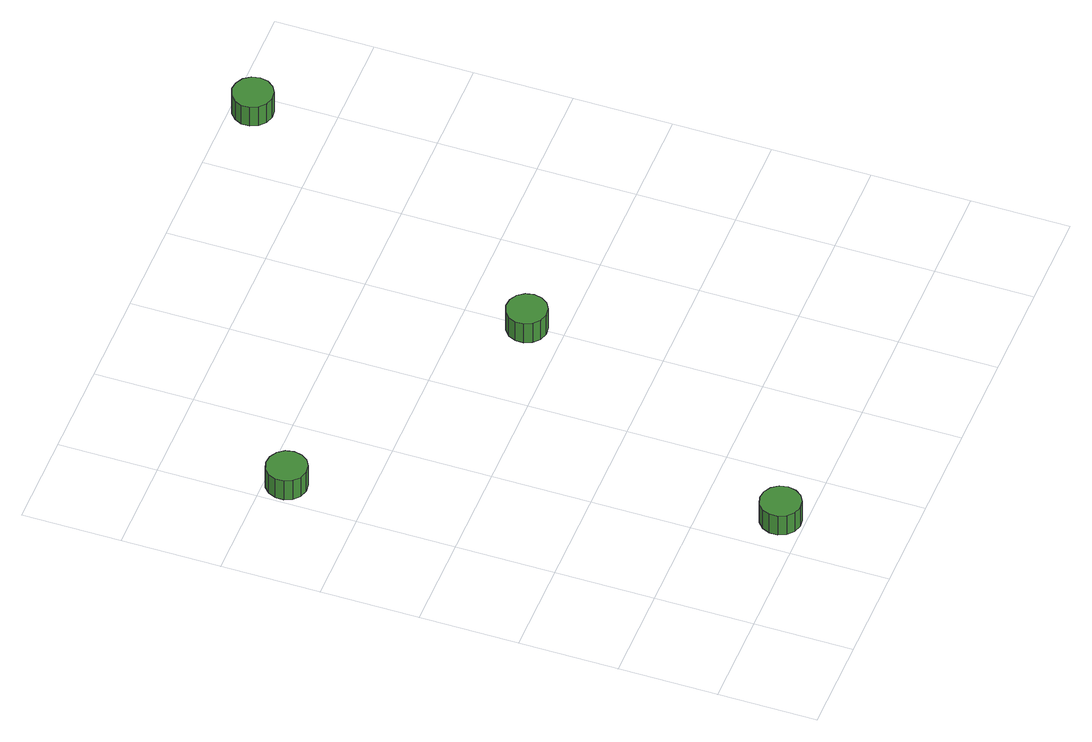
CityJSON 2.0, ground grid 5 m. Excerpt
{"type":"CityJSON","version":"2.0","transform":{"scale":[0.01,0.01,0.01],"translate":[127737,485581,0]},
"CityObjects":{
"tree1":{"type":"SolitaryVegetationObject","attributes":{"function":"something"},"geometry":[{"type":"MultiSurface","lod":"1","boundaries":[[[0,1,2,3,4,5,6,7,8,9,10,11,12,13,14]],[[15,16,17,18,19,20,21,22,23,24,25,26,27,28,29]],[[0,29,28,1]],[[1,28,27,2]],[[2,27,26,3]],[[3,26,25,4]],[[4,25,24,5]],[[5,24,23,6]],[[6,23,22,7]],[[7,22,21,8]],[[8,21,20,9]],[[9,20,19,10]],[[10,19,18,11]],[[11,18,17,12]],[[12,17,16,13]],[[13,16,15,14]],[[14,15,29,0]]]}]},
"tree2":{"type":"SolitaryVegetationObject","attributes":{"function":"something"},"geometry":[{"type":"MultiSurface","lod":"1","boundaries":[[[30,31,32,33,34,35,36,37,38,39,40,41,42,43,44]],[[45,46,47,48,49,50,51,52,53,54,55,56,57,58,59]],[[30,59,58,31]],[[31,58,57,32]],[[32,57,56,33]],[[33,56,55,34]],[[34,55,54,35]],[[35,54,53,36]],[[36,53,52,37]],[[37,52,51,38]],[[38,51,50,39]],[[39,50,49,40]],[[40,49,48,41]],[[41,48,47,42]],[[42,47,46,43]],[[43,46,45,44]],[[44,45,59,30]]]}]},
"tree3":{"type":"SolitaryVegetationObject","attributes":{"function":"something"},"geometry":[{"type":"MultiSurface","lod":"1","boundaries":[[[60,61,62,63,64,65,66,67,68,69,70,71,72,73,74]],[[75,76,77,78,79,80,81,82,83,84,85,86,87,88,89]],[[60,89,88,61]],[[61,88,87,62]],[[62,87,86,63]],[[63,86,85,64]],[[64,85,84,65]],[[65,84,83,66]],[[66,83,82,67]],[[67,82,81,68]],[[68,81,80,69]],[[69,80,79,70]],[[70,79,78,71]],[[71,78,77,72]],[[72,77,76,73]],[[73,76,75,74]],[[74,75,89,60]]]}]},
"tree4":{"type":"SolitaryVegetationObject","attributes":{"function":"something"},"geometry":[{"type":"MultiSurface","lod":"1","boundaries":[[[90,91,92,93,94,95,96,97,98,99,100,101,102,103,104]],[[105,106,107,108,109,110,111,112,113,114,115,116,117,118,119]],[[90,119,118,91]],[[91,118,117,92]],[[92,117,116,93]],[[93,116,115,94]],[[94,115,114,95]],[[95,114,113,96]],[[96,113,112,97]],[[97,112,111,98]],[[98,111,110,99]],[[99,110,109,100]],[[100,109,108,101]],[[101,108,107,102]],[[102,107,106,103]],[[103,106,105,104]],[[104,105,119,90]]]}]}
},
"vertices":[
[801,119,169],[792,161,169],[767,195,169],[730,216,169],[688,221,169],[648,208,169],[616,179,169],[599,140,169],[599,98,169],[616,59,169],[648,31,169],[688,18,169],[730,22,169],[767,43,169],[792,78,169],[792,78,44],[767,43,44],[730,22,44],[688,18,44],[648,31,44],[616,59,44],[599,98,44],[599,140,44],[616,179,44],[648,208,44],[688,221,44],[730,216,44],[767,195,44],[792,161,44],[801,119,44],
[221,2392,172],[212,2434,172],[187,2468,172],[150,2489,172],[108,2494,172],[67,2481,172],[36,2452,172],[19,2413,172],[19,2371,172],[36,2332,172],[67,2304,172],[108,2291,172],[150,2295,172],[187,2316,172],[212,2351,172],[212,2351,47],[187,2316,47],[150,2295,47],[108,2291,47],[67,2304,47],[36,2332,47],[19,2371,47],[19,2413,47],[36,2452,47],[67,2481,47],[108,2494,47],[150,2489,47],[187,2468,47],[212,2434,47],[221,2392,47],
[1593,1684,171],[1584,1725,171],[1559,1760,171],[1522,1781,171],[1480,1785,171],[1440,1772,171],[1408,1744,171],[1391,1705,171],[1391,1662,171],[1408,1624,171],[1440,1595,171],[1480,1582,171],[1522,1587,171],[1559,1608,171],[1584,1642,171],[1584,1642,46],[1559,1608,46],[1522,1587,46],[1480,1582,46],[1440,1595,46],[1408,1624,46],[1391,1662,46],[1391,1705,46],[1408,1744,46],[1440,1772,46],[1480,1785,46],[1522,1781,46],[1559,1760,46],[1584,1725,46],[1593,1684,46],
[2502,3392,177],[2493,3434,177],[2468,3468,177],[2431,3489,177],[2389,3494,177],[2348,3481,177],[2317,3452,177],[2299,3413,177],[2299,3371,177],[2317,3332,177],[2348,3304,177],[2389,3291,177],[2431,3295,177],[2468,3316,177],[2493,3351,177],[2493,3351,52],[2468,3316,52],[2431,3295,52],[2389,3291,52],[2348,3304,52],[2317,3332,52],[2299,3371,52],[2299,3413,52],[2317,3452,52],[2348,3481,52],[2389,3494,52],[2431,3489,52],[2468,3468,52],[2493,3434,52],[2502,3392,52]
]}
